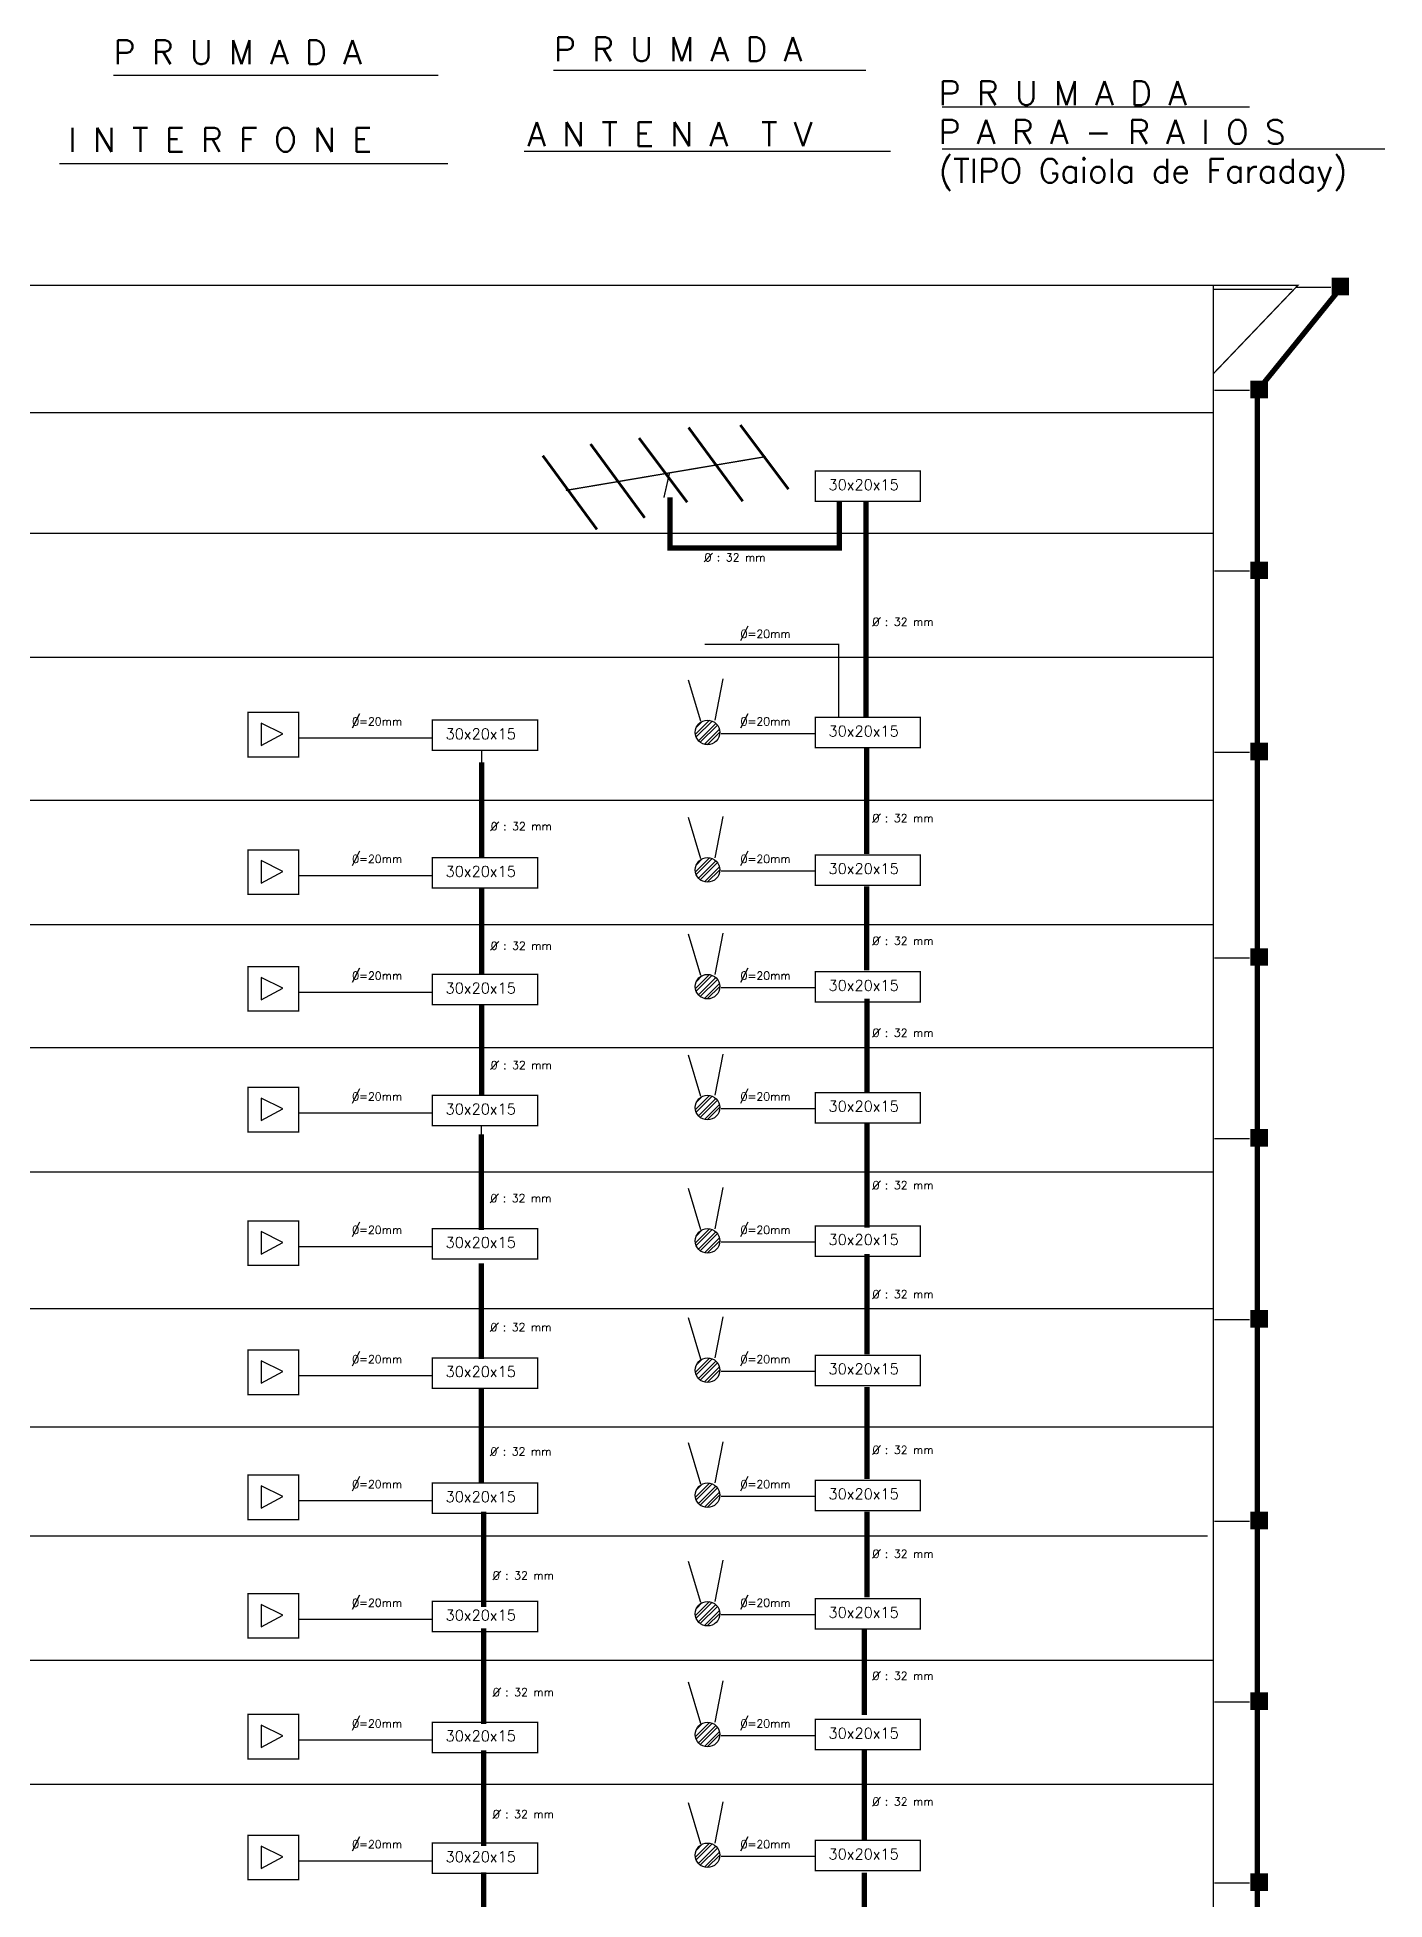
# Model space of a CAD drawing. Extents: x -0.001 to 0.865, y 0 to 0.597.
# Drawn here: x 0.4837 to 0.6858, y 0.3018 to 0.5811 of the extents above; entities that cross this region are included whole.
import ezdxf

# ---------------------------------------------------------------- set-up
doc = ezdxf.new("R2010")
doc.units = 0
doc.header["$LTSCALE"] = 500
doc.header["$MEASUREMENT"] = 0
doc.layers.get('0').update_dxf_attribs({"linetype": 'CONTINUOUS'})
doc.layers.add('DETALHES-DIVERSOS', color=7, linetype='CONTINUOUS')
doc.styles.add('ROMANS', font='ROMANS.SHX', dxfattribs={"height": 30})

# ---------------------------------------------------------------- blocks, each defined once
blk = doc.blocks.new('*X14')
at = {"color": 0}
for p, q in [((12007.9, 1661.3), (12060.4, 1713.8)), ((12010.6, 1651.4), (12070.2, 1711.1)), ((12011.7, 1688), (12033.7, 1709.9)), ((12019.3, 1637.4), (12084.3, 1702.3)), ((12025.9, 1631.4), (12090.2, 1695.7)), ((12041.3, 1624), (12097.7, 1680.3)), ((12052.2, 1622.4), (12099.2, 1669.4))]:
    blk.add_line(p, q, dxfattribs=at)

msp = doc.modelspace()

# ---------------------------------------------------------------- linework, layer by layer
at = {"layer": 'DETALHES-DIVERSOS'}
for p, q in [((0.49518, 0.5754), (0.54386, 0.5754)), ((0.56116, 0.57614), (0.60799, 0.57614)), ((0.61942, 0.57062), (0.66551, 0.57062)), ((0.61942, 0.56436), (0.68579, 0.56436)), ((0.48707, 0.56214), (0.54533, 0.56214)), ((0.55674, 0.56399), (0.61168, 0.56399)), ((0.02056, 0.54389), (0.66007, 0.54389)), ((0.66007, 0.54389), (0.66007, 0.05658)), ((0.02056, 0.52479), (0.66007, 0.52479)), ((0.02056, 0.50673), (0.66007, 0.50673)), ((0.58499, 0.50374), (0.58377, 0.50243)), ((0.5903, 0.49276), (0.58921, 0.49059)), ((0.5903, 0.49276), (0.58921, 0.49059)), ((0.6102, 0.49409), (0.60898, 0.49277)), ((0.02056, 0.48811), (0.66007, 0.48811)), ((0.58325, 0.47852), (0.58141, 0.4847)), ((0.58325, 0.47852), (0.58141, 0.4847)), ((0.58542, 0.47869), (0.5866, 0.48487)), ((0.58542, 0.47869), (0.5866, 0.48487)), ((0.52055, 0.47664), (0.51734, 0.47824)), ((0.51734, 0.47824), (0.51734, 0.47488)), ((0.52055, 0.47664), (0.51734, 0.47824)), ((0.51734, 0.47824), (0.51734, 0.47488)), ((0.53205, 0.47964), (0.53097, 0.47747)), ((0.53205, 0.47964), (0.53097, 0.47747)), ((0.5903, 0.47964), (0.58921, 0.47747)), ((0.5903, 0.47964), (0.58921, 0.47747)), ((0.51734, 0.47488), (0.52055, 0.47664)), ((0.51734, 0.47488), (0.52055, 0.47664)), ((0.02056, 0.46669), (0.66007, 0.46669)), ((0.58325, 0.4579), (0.58141, 0.46408)), ((0.58542, 0.45806), (0.5866, 0.46425)), ((0.6102, 0.46466), (0.60898, 0.46334)), ((0.55294, 0.46342), (0.55172, 0.4621)), ((0.53205, 0.45902), (0.53097, 0.45684)), ((0.5903, 0.45902), (0.58921, 0.45684)), ((0.52055, 0.45601), (0.51734, 0.45762)), ((0.51734, 0.45762), (0.51734, 0.45426)), ((0.51734, 0.45426), (0.52055, 0.45601)), ((0.02056, 0.44806), (0.66007, 0.44806)), ((0.55294, 0.44552), (0.55172, 0.4442)), ((0.58325, 0.4404), (0.58141, 0.44658)), ((0.58542, 0.44057), (0.5866, 0.44675)), ((0.6102, 0.44626), (0.60898, 0.44494)), ((0.53205, 0.44152), (0.53097, 0.43934)), ((0.5903, 0.44152), (0.58921, 0.43934)), ((0.52055, 0.43851), (0.51734, 0.44012)), ((0.51734, 0.44012), (0.51734, 0.43676)), ((0.51734, 0.43676), (0.52055, 0.43851)), ((0.6102, 0.43247), (0.60898, 0.43115)), ((0.02056, 0.4296), (0.66007, 0.4296)), ((0.55294, 0.42762), (0.55172, 0.4263)), ((0.58325, 0.42227), (0.58141, 0.42846)), ((0.58542, 0.42244), (0.5866, 0.42862)), ((0.52055, 0.42039), (0.51734, 0.42199)), ((0.51734, 0.42199), (0.51734, 0.41864)), ((0.53205, 0.42339), (0.53097, 0.42122)), ((0.5903, 0.42339), (0.58921, 0.42122)), ((0.51734, 0.41864), (0.52055, 0.42039)), ((0.02056, 0.41097), (0.66007, 0.41097)), ((0.58325, 0.40228), (0.58141, 0.40846)), ((0.58542, 0.40244), (0.5866, 0.40863)), ((0.6102, 0.40961), (0.60898, 0.4083)), ((0.55289, 0.40766), (0.55167, 0.40634)), ((0.53205, 0.4034), (0.53097, 0.40122)), ((0.5903, 0.4034), (0.58921, 0.40122)), ((0.52055, 0.40039), (0.51734, 0.402)), ((0.51734, 0.402), (0.51734, 0.39864)), ((0.51734, 0.39864), (0.52055, 0.40039)), ((0.6102, 0.39327), (0.60898, 0.39195)), ((0.02056, 0.39049), (0.66007, 0.39049)), ((0.55289, 0.38832), (0.55167, 0.38701)), ((0.58325, 0.3829), (0.58141, 0.38909)), ((0.58542, 0.38307), (0.5866, 0.38925)), ((0.52055, 0.38102), (0.51734, 0.38262)), ((0.51734, 0.38262), (0.51734, 0.37927)), ((0.53205, 0.38402), (0.53097, 0.38185)), ((0.5903, 0.38402), (0.58921, 0.38185)), ((0.51734, 0.37927), (0.52055, 0.38102)), ((0.02056, 0.37272), (0.66007, 0.37272)), ((0.55289, 0.36969), (0.55167, 0.36838)), ((0.58325, 0.36415), (0.58141, 0.37034)), ((0.58542, 0.36432), (0.5866, 0.37051)), ((0.6102, 0.36992), (0.60898, 0.36861)), ((0.52055, 0.36227), (0.51734, 0.36387)), ((0.51734, 0.36387), (0.51734, 0.36052)), ((0.53205, 0.36527), (0.53097, 0.3631)), ((0.5903, 0.36527), (0.58921, 0.3631)), ((0.51734, 0.36052), (0.52055, 0.36227)), ((0.01971, 0.3564), (0.65922, 0.3564)), ((0.58325, 0.34639), (0.58141, 0.35257)), ((0.58542, 0.34656), (0.5866, 0.35274)), ((0.6102, 0.35436), (0.60898, 0.35304)), ((0.55326, 0.35112), (0.55204, 0.3498)), ((0.53205, 0.34751), (0.53097, 0.34534)), ((0.5903, 0.34751), (0.58921, 0.34534)), ((0.52055, 0.34451), (0.51734, 0.34611)), ((0.51734, 0.34611), (0.51734, 0.34276)), ((0.51734, 0.34276), (0.52055, 0.34451)), ((0.02056, 0.33777), (0.66007, 0.33777)), ((0.6102, 0.33607), (0.60898, 0.33475)), ((0.55326, 0.33361), (0.55204, 0.33229)), ((0.58325, 0.32828), (0.58141, 0.33446)), ((0.58542, 0.32845), (0.5866, 0.33463)), ((0.52055, 0.3264), (0.51734, 0.328)), ((0.51734, 0.328), (0.51734, 0.32464)), ((0.53205, 0.3294), (0.53097, 0.32723)), ((0.5903, 0.3294), (0.58921, 0.32723)), ((0.51734, 0.32464), (0.52055, 0.3264)), ((0.02056, 0.31915), (0.66007, 0.31915)), ((0.58325, 0.31017), (0.58141, 0.31635)), ((0.58542, 0.31034), (0.5866, 0.31652)), ((0.6102, 0.3172), (0.60898, 0.31588)), ((0.55326, 0.31532), (0.55204, 0.314)), ((0.53205, 0.31129), (0.53097, 0.30911)), ((0.5903, 0.31129), (0.58921, 0.30911)), ((0.52055, 0.30828), (0.51734, 0.30989)), ((0.51734, 0.30989), (0.51734, 0.30653)), ((0.51734, 0.30653), (0.52055, 0.30828))]:
    msp.add_line(p, q, dxfattribs=at)
at = {"layer": 'DETALHES-DIVERSOS', "flags": 128}
for points, const_width in [([(0.66007, 0.54389), (0.67278, 0.54389), (0.66014, 0.53067)], 0.0002), ([(0.66019, 0.54325), (0.67192, 0.54325)], 0.0002), ([(0.66669, 0.13412), (0.66669, 0.23876), (0.66669, 0.4148), (0.66669, 0.52805), (0.67951, 0.54387)], 0.0008), ([(0.67239, 0.54357), (0.67774, 0.54357)], 0.0002), ([(0.66022, 0.52813), (0.66556, 0.52813)], 0.0002), ([(0.5814, 0.52256), (0.58953, 0.5115)], 0.0004), ([(0.58917, 0.52293), (0.59639, 0.51331)], 0.0004), ([(0.56671, 0.52008), (0.57483, 0.50902)], 0.0004), ([(0.57398, 0.52098), (0.5812, 0.51135)], 0.0004), ([(0.55955, 0.51834), (0.56767, 0.50728)], 0.0004), ([(0.57771, 0.51205), (0.57855, 0.51574)], 0.0002), ([(0.604, 0.51145), (0.604, 0.5045), (0.57863, 0.5045), (0.57863, 0.51207)], 0.0008), ([(0.60803, 0.47923), (0.60803, 0.51152)], 0.0008), ([(0.66022, 0.50103), (0.66556, 0.50103)], 0.0002), ([(0.60392, 0.47916), (0.60392, 0.49005), (0.58384, 0.49005)], 0.0002), ([(0.54309, 0.47601), (0.52285, 0.47601)], 0.0002), ([(0.54309, 0.47601), (0.52285, 0.47601)], 0.0002), ([(0.58626, 0.47668), (0.60048, 0.47668)], 0.0002), ([(0.58626, 0.47668), (0.60048, 0.47668)], 0.0002), ([(0.6081, 0.47456), (0.6081, 0.4586)], 0.0008), ([(0.55038, 0.47234), (0.55038, 0.45801)], 0.0008), ([(0.55038, 0.47234), (0.55038, 0.47414)], 0.0002), ([(0.66022, 0.47388), (0.66556, 0.47388)], 0.0002), ([(0.54309, 0.45539), (0.52285, 0.45539)], 0.0002), ([(0.58626, 0.45606), (0.60048, 0.45606)], 0.0002), ([(0.55038, 0.45351), (0.55038, 0.44056)], 0.0008), ([(0.6081, 0.45377), (0.6081, 0.4412)], 0.0008), ([(0.66022, 0.44305), (0.66556, 0.44305)], 0.0002), ([(0.58626, 0.43856), (0.60048, 0.43856)], 0.0002), ([(0.54309, 0.43789), (0.52285, 0.43789)], 0.0002), ([(0.55038, 0.43601), (0.55038, 0.42244)], 0.0008), ([(0.60815, 0.43695), (0.60815, 0.42285)], 0.0008), ([(0.54309, 0.41977), (0.52285, 0.41977)], 0.0002), ([(0.58626, 0.42044), (0.60048, 0.42044)], 0.0002), ([(0.55033, 0.41658), (0.55033, 0.40226)], 0.0008), ([(0.55033, 0.41658), (0.55033, 0.41789)], 0.0002), ([(0.60815, 0.41825), (0.60815, 0.40261)], 0.0008), ([(0.66022, 0.41594), (0.66556, 0.41594)], 0.0002), ([(0.54309, 0.39977), (0.52285, 0.39977)], 0.0002), ([(0.58626, 0.40044), (0.60048, 0.40044)], 0.0002), ([(0.55033, 0.39725), (0.55033, 0.38292)], 0.0008), ([(0.60815, 0.39863), (0.60815, 0.3836)], 0.0008), ([(0.66022, 0.3888), (0.66556, 0.3888)], 0.0002), ([(0.54309, 0.3804), (0.52285, 0.3804)], 0.0002), ([(0.58626, 0.38106), (0.60048, 0.38106)], 0.0002), ([(0.55033, 0.37862), (0.55033, 0.36429)], 0.0008), ([(0.60815, 0.3787), (0.60815, 0.3649)], 0.0008), ([(0.54309, 0.36165), (0.52285, 0.36165)], 0.0002), ([(0.5507, 0.36004), (0.5507, 0.34571)], 0.0008), ([(0.58626, 0.36232), (0.60048, 0.36232)], 0.0002), ([(0.60815, 0.36002), (0.60815, 0.34719)], 0.0008), ([(0.66022, 0.35859), (0.66556, 0.35859)], 0.0002), ([(0.54309, 0.34388), (0.52285, 0.34388)], 0.0002), ([(0.58626, 0.34455), (0.60048, 0.34455)], 0.0002), ([(0.5507, 0.34253), (0.5507, 0.3282)], 0.0008), ([(0.60775, 0.34238), (0.60775, 0.32955)], 0.0008), ([(0.66022, 0.33148), (0.66556, 0.33148)], 0.0002), ([(0.54309, 0.32577), (0.52285, 0.32577)], 0.0002), ([(0.5507, 0.32424), (0.5507, 0.30991)], 0.0008), ([(0.58626, 0.32644), (0.60048, 0.32644)], 0.0002), ([(0.60775, 0.32434), (0.60775, 0.31071)], 0.0008), ([(0.54309, 0.30766), (0.52285, 0.30766)], 0.0002), ([(0.58626, 0.30833), (0.60048, 0.30833)], 0.0002), ([(0.5507, 0.30595), (0.5507, 0.29163)], 0.0008), ([(0.60775, 0.3059), (0.60775, 0.29227)], 0.0008), ([(0.66022, 0.30433), (0.66556, 0.30433)], 0.0002)]:
    msp.add_lwpolyline(points, dxfattribs=dict(at, const_width=const_width))
msp.add_lwpolyline([(0.56301, 0.51313, 0.0002, 0.0002, 0), (0.59296, 0.51819, 0.0004, 0.0004, 0)], format="xyseb", dxfattribs=at)
at = {"layer": 'DETALHES-DIVERSOS', "const_width": 0.0002, "flags": 128}
for points in [[(0.60039, 0.51603), (0.60039, 0.51148), (0.61618, 0.51148), (0.61618, 0.51603)], [(0.60039, 0.51603), (0.60039, 0.51148), (0.61618, 0.51148), (0.61618, 0.51603)], [(0.51535, 0.47986), (0.51535, 0.47318), (0.52294, 0.47318), (0.52294, 0.47986)], [(0.51535, 0.47986), (0.51535, 0.47318), (0.52294, 0.47318), (0.52294, 0.47986)], [(0.54297, 0.47869), (0.54297, 0.47414), (0.55876, 0.47414), (0.55876, 0.47869)], [(0.54297, 0.47869), (0.54297, 0.47414), (0.55876, 0.47414), (0.55876, 0.47869)], [(0.60039, 0.4791), (0.60039, 0.47455), (0.61618, 0.47455), (0.61618, 0.4791)], [(0.60039, 0.4791), (0.60039, 0.47455), (0.61618, 0.47455), (0.61618, 0.4791)], [(0.51535, 0.45923), (0.51535, 0.45256), (0.52294, 0.45256), (0.52294, 0.45923)], [(0.54297, 0.45806), (0.54297, 0.45351), (0.55876, 0.45351), (0.55876, 0.45806)], [(0.60039, 0.45848), (0.60039, 0.45392), (0.61618, 0.45392), (0.61618, 0.45848)], [(0.51535, 0.44174), (0.51535, 0.43506), (0.52294, 0.43506), (0.52294, 0.44174)], [(0.54297, 0.44056), (0.54297, 0.43601), (0.55876, 0.43601), (0.55876, 0.44056)], [(0.60039, 0.44098), (0.60039, 0.43643), (0.61618, 0.43643), (0.61618, 0.44098)], [(0.51535, 0.42361), (0.51535, 0.41694), (0.52294, 0.41694), (0.52294, 0.42361)], [(0.54297, 0.42244), (0.54297, 0.41789), (0.55876, 0.41789), (0.55876, 0.42244)], [(0.60039, 0.42285), (0.60039, 0.4183), (0.61618, 0.4183), (0.61618, 0.42285)], [(0.51535, 0.40361), (0.51535, 0.39694), (0.52294, 0.39694), (0.52294, 0.40361)], [(0.54297, 0.40244), (0.54297, 0.39789), (0.55876, 0.39789), (0.55876, 0.40244)], [(0.60039, 0.40286), (0.60039, 0.3983), (0.61618, 0.3983), (0.61618, 0.40286)], [(0.51535, 0.38424), (0.51535, 0.37757), (0.52294, 0.37757), (0.52294, 0.38424)], [(0.54297, 0.38307), (0.54297, 0.37852), (0.55876, 0.37852), (0.55876, 0.38307)], [(0.60039, 0.38348), (0.60039, 0.37893), (0.61618, 0.37893), (0.61618, 0.38348)], [(0.51535, 0.36549), (0.51535, 0.35882), (0.52294, 0.35882), (0.52294, 0.36549)], [(0.54297, 0.36432), (0.54297, 0.35977), (0.55876, 0.35977), (0.55876, 0.36432)], [(0.60039, 0.36473), (0.60039, 0.36018), (0.61618, 0.36018), (0.61618, 0.36473)], [(0.51535, 0.34773), (0.51535, 0.34106), (0.52294, 0.34106), (0.52294, 0.34773)], [(0.54297, 0.34656), (0.54297, 0.34201), (0.55876, 0.34201), (0.55876, 0.34656)], [(0.60039, 0.34697), (0.60039, 0.34242), (0.61618, 0.34242), (0.61618, 0.34697)], [(0.51535, 0.32962), (0.51535, 0.32294), (0.52294, 0.32294), (0.52294, 0.32962)], [(0.54297, 0.32845), (0.54297, 0.3239), (0.55876, 0.3239), (0.55876, 0.32845)], [(0.60039, 0.32886), (0.60039, 0.32431), (0.61618, 0.32431), (0.61618, 0.32886)], [(0.51535, 0.31151), (0.51535, 0.30483), (0.52294, 0.30483), (0.52294, 0.31151)], [(0.54297, 0.31033), (0.54297, 0.30578), (0.55876, 0.30578), (0.55876, 0.31033)], [(0.60039, 0.31075), (0.60039, 0.3062), (0.61618, 0.3062), (0.61618, 0.31075)]]:
    msp.add_lwpolyline(points, close=True, dxfattribs=at)
at = {"layer": 'DETALHES-DIVERSOS'}
for centre in [(0.58425, 0.47685), (0.58425, 0.47685), (0.58425, 0.45623), (0.58425, 0.43873), (0.58425, 0.4206), (0.58425, 0.40061), (0.58425, 0.38123), (0.58425, 0.36248), (0.58425, 0.34472), (0.58425, 0.32661), (0.58425, 0.3085)]:
    msp.add_circle(centre, 0.00184, dxfattribs=at)
for points in [[(0.67782, 0.545), (0.68045, 0.545), (0.67782, 0.54237), (0.68045, 0.54237)], [(0.66564, 0.52957), (0.66828, 0.52957), (0.66564, 0.52694), (0.66828, 0.52694)], [(0.66564, 0.50246), (0.66828, 0.50246), (0.66564, 0.49983), (0.66828, 0.49983)], [(0.66564, 0.47531), (0.66828, 0.47531), (0.66564, 0.47268), (0.66828, 0.47268)], [(0.66564, 0.44448), (0.66828, 0.44448), (0.66564, 0.44186), (0.66828, 0.44186)], [(0.66564, 0.41738), (0.66828, 0.41738), (0.66564, 0.41475), (0.66828, 0.41475)], [(0.66564, 0.39023), (0.66828, 0.39023), (0.66564, 0.3876), (0.66828, 0.3876)], [(0.66564, 0.36002), (0.66828, 0.36002), (0.66564, 0.35739), (0.66828, 0.35739)], [(0.66564, 0.33292), (0.66828, 0.33292), (0.66564, 0.33029), (0.66828, 0.33029)], [(0.66564, 0.30577), (0.66828, 0.30577), (0.66564, 0.30314), (0.66828, 0.30314)]]:
    msp.add_solid(points, dxfattribs=at)

# ---------------------------------------------------------------- block references
at = {"layer": 'DETALHES-DIVERSOS', "xscale": 4e-05, "yscale": 4e-05, "zscale": 4e-05}
for p in [(0.10212, 0.41011), (0.10212, 0.41011), (0.10212, 0.38949), (0.10212, 0.37199), (0.10212, 0.35387), (0.10212, 0.33387), (0.10212, 0.3145), (0.10212, 0.29575), (0.10212, 0.27799), (0.10212, 0.25987), (0.10212, 0.24176)]:
    msp.add_blockref('*X14', p, dxfattribs=at)

# ---------------------------------------------------------------- texts
at = {"layer": 'DETALHES-DIVERSOS', "style": 'ROMANS'}
for s, height, p in [('P R U M A D A', 0.0036, (0.56126, 0.57747)), ('P R U M A D A', 0.0036, (0.49523, 0.57702)), ('P R U M A D A', 0.0036, (0.61894, 0.5709)), ('I N T E R F O N E', 0.0036, (0.48841, 0.5639)), ('A N T E N A  T V', 0.0036, (0.55725, 0.56473)), ('P A R A - R A I O S', 0.0036, (0.61894, 0.56508)), ('(TIPO Gaiola de Faraday)', 0.0036, (0.61894, 0.55925)), ('30x20x15', 0.001597, (0.60239, 0.51318)), ('30x20x15', 0.001597, (0.60239, 0.51318)), ('0 : 32 mm', 0.0012, (0.5838, 0.50249)), ('0=20mm', 0.0012, (0.58921, 0.49102)), ('0=20mm', 0.0012, (0.58921, 0.49102)), ('0 : 32 mm', 0.0012, (0.609, 0.49283)), ('0=20mm', 0.0012, (0.53097, 0.4779)), ('0=20mm', 0.0012, (0.53097, 0.4779)), ('0=20mm', 0.0012, (0.58921, 0.4779)), ('0=20mm', 0.0012, (0.58921, 0.4779)), ('30x20x15', 0.001597, (0.60239, 0.47624)), ('30x20x15', 0.001597, (0.60239, 0.47624)), ('30x20x15', 0.001597, (0.54498, 0.47583)), ('30x20x15', 0.001597, (0.54498, 0.47583)), ('0 : 32 mm', 0.0012, (0.609, 0.4634)), ('0 : 32 mm', 0.0012, (0.55175, 0.46217)), ('0=20mm', 0.0012, (0.53097, 0.45728)), ('0=20mm', 0.0012, (0.58921, 0.45728)), ('30x20x15', 0.001597, (0.54498, 0.45521)), ('30x20x15', 0.001597, (0.60239, 0.45562)), ('0 : 32 mm', 0.0012, (0.55175, 0.44427)), ('0 : 32 mm', 0.0012, (0.609, 0.44501)), ('0=20mm', 0.0012, (0.53097, 0.43978)), ('30x20x15', 0.001597, (0.54498, 0.43771)), ('0=20mm', 0.0012, (0.58921, 0.43978)), ('30x20x15', 0.001597, (0.60239, 0.43812)), ('0 : 32 mm', 0.0012, (0.609, 0.43121)), ('0 : 32 mm', 0.0012, (0.55175, 0.42637)), ('0=20mm', 0.0012, (0.53097, 0.42166)), ('0=20mm', 0.0012, (0.58921, 0.42166)), ('30x20x15', 0.001597, (0.54498, 0.41958)), ('30x20x15', 0.001597, (0.60239, 0.42)), ('0 : 32 mm', 0.0012, (0.609, 0.40836)), ('0 : 32 mm', 0.0012, (0.5517, 0.40641)), ('0=20mm', 0.0012, (0.53097, 0.40166)), ('0=20mm', 0.0012, (0.58921, 0.40166)), ('30x20x15', 0.001597, (0.54498, 0.39959)), ('30x20x15', 0.001597, (0.60239, 0.4)), ('0 : 32 mm', 0.0012, (0.609, 0.39202)), ('0 : 32 mm', 0.0012, (0.5517, 0.38707)), ('0=20mm', 0.0012, (0.53097, 0.38228)), ('0=20mm', 0.0012, (0.58921, 0.38228)), ('30x20x15', 0.001597, (0.54498, 0.38021)), ('30x20x15', 0.001597, (0.60239, 0.38062)), ('0 : 32 mm', 0.0012, (0.5517, 0.36844)), ('0 : 32 mm', 0.0012, (0.609, 0.36867)), ('0=20mm', 0.0012, (0.53097, 0.36354)), ('30x20x15', 0.001597, (0.54498, 0.36146)), ('0=20mm', 0.0012, (0.58921, 0.36354)), ('30x20x15', 0.001597, (0.60239, 0.36188)), ('0 : 32 mm', 0.0012, (0.609, 0.35311)), ('0 : 32 mm', 0.0012, (0.55207, 0.34986)), ('0=20mm', 0.0012, (0.53097, 0.34577)), ('0=20mm', 0.0012, (0.58921, 0.34577)), ('30x20x15', 0.001597, (0.54498, 0.3437)), ('30x20x15', 0.001597, (0.60239, 0.34411)), ('0 : 32 mm', 0.0012, (0.609, 0.33482)), ('0 : 32 mm', 0.0012, (0.55207, 0.33235)), ('0=20mm', 0.0012, (0.53097, 0.32766)), ('30x20x15', 0.001597, (0.54498, 0.32559)), ('0=20mm', 0.0012, (0.58921, 0.32766)), ('30x20x15', 0.001597, (0.60239, 0.326)), ('0 : 32 mm', 0.0012, (0.609, 0.31595)), ('0 : 32 mm', 0.0012, (0.55207, 0.31407)), ('0=20mm', 0.0012, (0.53097, 0.30955)), ('0=20mm', 0.0012, (0.58921, 0.30955)), ('30x20x15', 0.001597, (0.54498, 0.30748)), ('30x20x15', 0.001597, (0.60239, 0.30789))]:
    msp.add_text(s, height=height, dxfattribs=at).set_placement(p)

doc.saveas('drawing.dxf')
